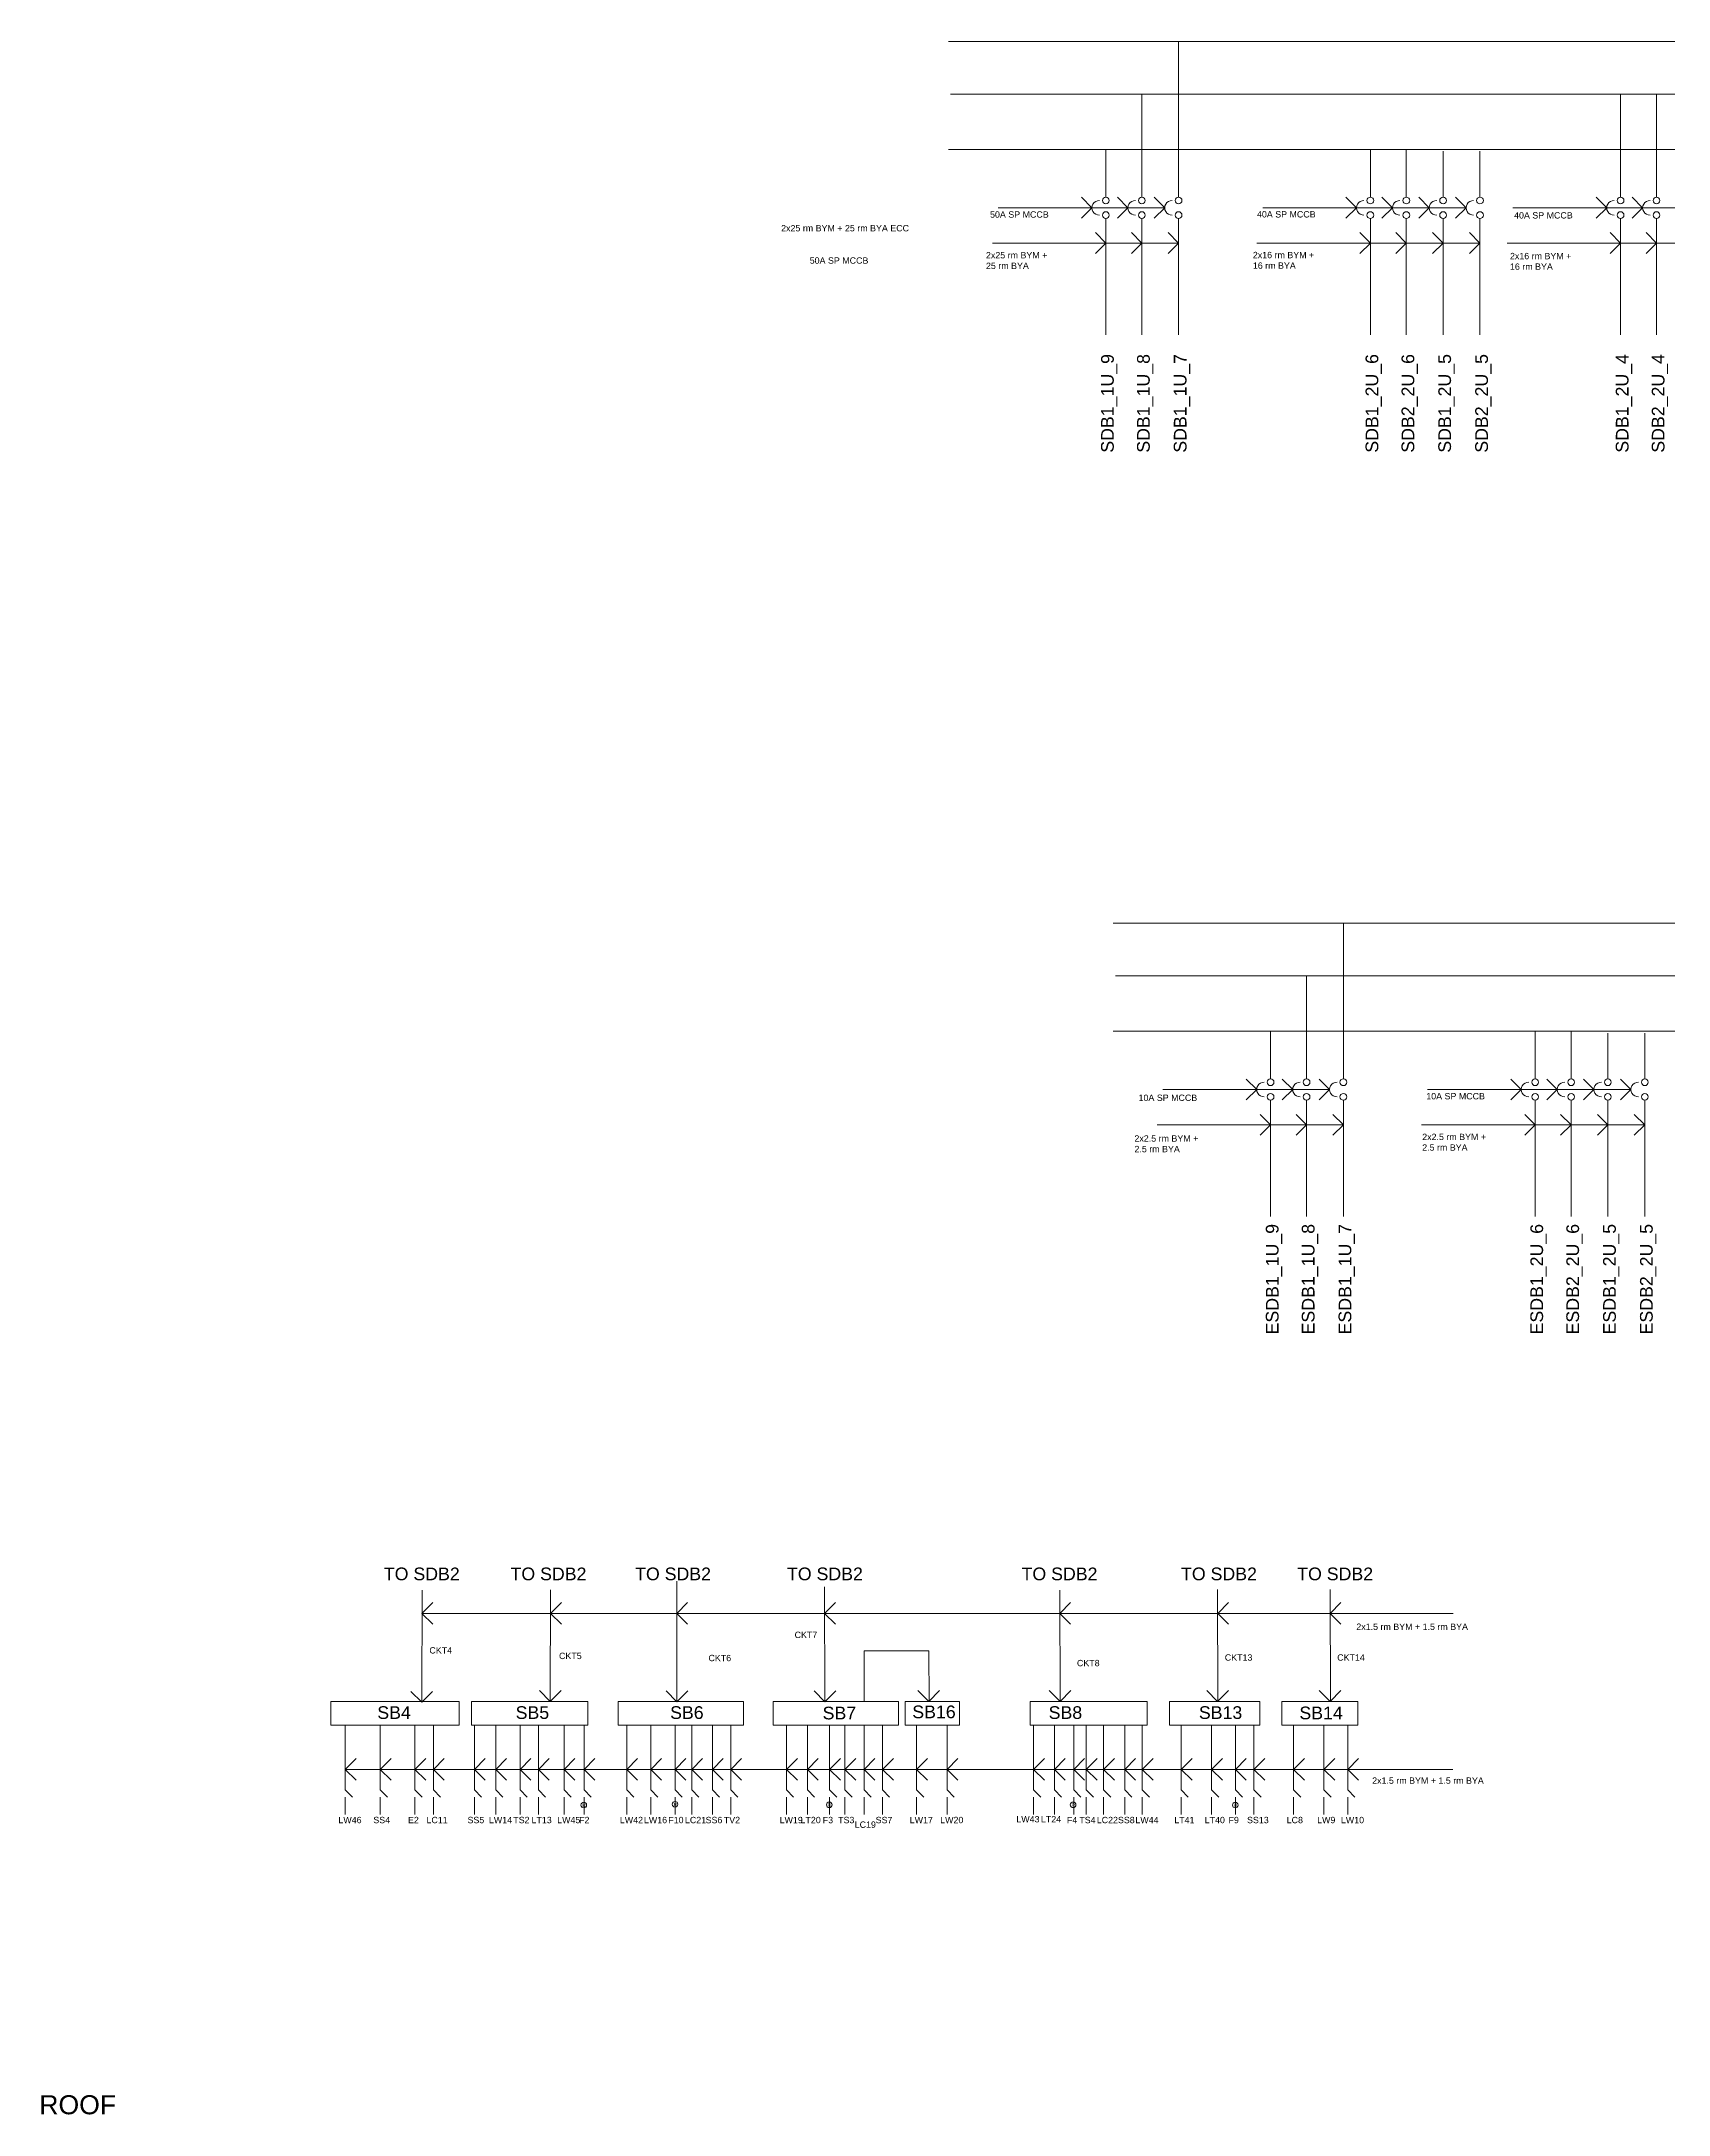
# Model space of a CAD drawing. Header units: inches. Extents: x 854 to 9021, y 140 to 10575.
# Drawn here: x 1347 to 4422, y 6123 to 10040 of the extents above; entities that cross this region are included whole.
import ezdxf

# ---------------------------------------------------------------- set-up
doc = ezdxf.new("R2010")
doc.units = ezdxf.units.IN
doc.header["$MEASUREMENT"] = 0
doc.layers.add('6.Circuits', color=250, linetype='Continuous', lineweight=15)
doc.layers.add('6.Text', color=255, linetype='Continuous', lineweight=15)
doc.styles.add('Text 1', font='arial.ttf', dxfattribs={"height": 6})

msp = doc.modelspace()

# ---------------------------------------------------------------- linework, layer by layer
at = {"layer": '6.Circuits', "color": 242, "linetype": 'ByBlock', "true_color": 0xcd2027}
for p, q in [((5069.59223, 10039.98835), (3061.09223, 10039.98835)), ((5381.09223, 8373.98835), (3372.59223, 8373.98835))]:
    msp.add_line(p, q, dxfattribs=at)
at = {"layer": '6.Circuits', "linetype": 'ByBlock'}
for p, q in [((3496.09223, 9832.42033), (3496.09223, 10039.98835)), ((3426.59223, 9835.98835), (3426.59223, 9940.48835)), ((4331.59223, 9835.98835), (4331.59223, 9940.48835)), ((4399.59223, 9835.98835), (4399.59223, 9940.48835)), ((3358.59223, 9658.98835), (3144.09223, 9658.98835)), ((3358.59223, 9658.98835), (3496.09223, 9658.98835)), ((3858.59223, 9658.98835), (3644.09223, 9658.98835)), ((3858.59223, 9658.98835), (4065.85175, 9658.98835)), ((4331.59223, 9658.98835), (4117.09223, 9658.98835)), ((4331.59223, 9658.98835), (4538.85175, 9658.98835)), ((3807.59223, 8166.42033), (3807.59223, 8373.98835)), ((3738.09223, 8169.98835), (3738.09223, 8274.48835)), ((3670.09223, 7992.98835), (3455.59223, 7992.98835)), ((3670.09223, 7992.98835), (3807.59223, 7992.98835)), ((4170.09223, 7992.98835), (3955.59223, 7992.98835)), ((4170.09223, 7992.98835), (4377.35175, 7992.98835))]:
    msp.add_line(p, q, dxfattribs=at)
at = {"layer": '6.Circuits', "color": 40, "linetype": 'ByBlock', "true_color": 0xf8d731}
for p, q in [((5069.59223, 9940.48835), (3065.09223, 9940.48835)), ((5381.09223, 8274.48835), (3376.59223, 8274.48835))]:
    msp.add_line(p, q, dxfattribs=at)
at = {"layer": '6.Circuits', "color": 5, "linetype": 'ByBlock'}
for p, q in [((5069.59223, 9835.98835), (3061.09223, 9835.98835)), ((5381.09223, 8169.98835), (3372.59223, 8169.98835))]:
    msp.add_line(p, q, dxfattribs=at)
at = {"layer": '6.Circuits'}
for p, q in [((3358.59223, 9752.98835), (3358.59223, 9835.98835)), ((3426.59223, 9752.98835), (3426.59223, 9835.98835)), ((3496.09223, 9749.42033), (3496.09223, 9832.42033)), ((3858.59223, 9752.98835), (3858.59223, 9835.98835)), ((3926.59223, 9752.98835), (3926.59223, 9835.98835)), ((3996.09223, 9749.42033), (3996.09223, 9832.42033)), ((4065.85175, 9749.42033), (4065.85175, 9832.42033)), ((4331.59223, 9752.98835), (4331.59223, 9835.98835)), ((4399.59223, 9752.98835), (4399.59223, 9835.98835)), ((3332.3327, 9725.73835), (3155.09223, 9725.73835)), ((3332.3327, 9725.73835), (3312.58746, 9745.48359)), ((3332.3327, 9725.73835), (3312.58746, 9705.99312)), ((3469.8327, 9725.73835), (3332.3327, 9725.73835)), ((3358.59223, 9745.85231), (3358.59223, 9752.98835)), ((3400.3327, 9725.73835), (3380.58746, 9745.48359)), ((3400.3327, 9725.73835), (3380.58746, 9705.99312)), ((3426.59223, 9745.85231), (3426.59223, 9752.98835)), ((3469.8327, 9725.73835), (3450.08746, 9745.48359)), ((3469.8327, 9725.73835), (3450.08746, 9705.99312)), ((3496.09223, 9745.85231), (3496.09223, 9752.98835)), ((3832.3327, 9725.73835), (3655.09223, 9725.73835)), ((3832.3327, 9725.73835), (3812.58746, 9745.48359)), ((3832.3327, 9725.73835), (3812.58746, 9705.99312)), ((4039.59223, 9725.73835), (3832.3327, 9725.73835)), ((3858.59223, 9745.85231), (3858.59223, 9752.98835)), ((3900.3327, 9725.73835), (3880.58746, 9745.48359)), ((3900.3327, 9725.73835), (3880.58746, 9705.99312)), ((3926.59223, 9745.85231), (3926.59223, 9752.98835)), ((3969.8327, 9725.73835), (3950.08746, 9745.48359)), ((3969.8327, 9725.73835), (3950.08746, 9705.99312)), ((3996.09223, 9745.85231), (3996.09223, 9752.98835)), ((4039.59223, 9725.73835), (4019.84699, 9745.48359)), ((4039.59223, 9725.73835), (4019.84699, 9705.99312)), ((4065.85175, 9745.85231), (4065.85175, 9752.98835)), ((4305.3327, 9725.73835), (4128.09223, 9725.73835)), ((4305.3327, 9725.73835), (4285.58746, 9745.48359)), ((4305.3327, 9725.73835), (4285.58746, 9705.99312)), ((4512.59223, 9725.73835), (4305.3327, 9725.73835)), ((4331.59223, 9745.85231), (4331.59223, 9752.98835)), ((4373.3327, 9725.73835), (4353.58746, 9745.48359)), ((4373.3327, 9725.73835), (4353.58746, 9705.99312)), ((4399.59223, 9745.85231), (4399.59223, 9752.98835)), ((3358.59223, 9658.98835), (3338.84699, 9678.73359)), ((3358.59223, 9705.62439), (3358.59223, 9700.48835)), ((3358.59223, 9485.48835), (3358.59223, 9700.48835)), ((3426.59223, 9658.98835), (3406.84699, 9678.73359)), ((3426.59223, 9705.62439), (3426.59223, 9700.48835)), ((3426.59223, 9485.48835), (3426.59223, 9700.48835)), ((3496.09223, 9658.98835), (3476.34699, 9678.73359)), ((3496.09223, 9705.62439), (3496.09223, 9700.48835)), ((3496.09223, 9485.48835), (3496.09223, 9700.48835)), ((3858.59223, 9658.98835), (3838.84699, 9678.73359)), ((3858.59223, 9705.62439), (3858.59223, 9700.48835)), ((3858.59223, 9485.48835), (3858.59223, 9700.48835)), ((3926.59223, 9658.98835), (3906.84699, 9678.73359)), ((3926.59223, 9705.62439), (3926.59223, 9700.48835)), ((3926.59223, 9485.48835), (3926.59223, 9700.48835)), ((3996.09223, 9658.98835), (3976.34699, 9678.73359)), ((3996.09223, 9705.62439), (3996.09223, 9700.48835)), ((3996.09223, 9485.48835), (3996.09223, 9700.48835)), ((4065.85175, 9658.98835), (4046.10651, 9678.73359)), ((4065.85175, 9705.62439), (4065.85175, 9700.48835)), ((4065.85175, 9485.48835), (4065.85175, 9700.48835)), ((4331.59223, 9658.98835), (4311.84699, 9678.73359)), ((4331.59223, 9705.62439), (4331.59223, 9700.48835)), ((4331.59223, 9485.48835), (4331.59223, 9700.48835)), ((4399.59223, 9658.98835), (4379.84699, 9678.73359)), ((4399.59223, 9705.62439), (4399.59223, 9700.48835)), ((4399.59223, 9485.48835), (4399.59223, 9700.48835)), ((3358.59223, 9658.98835), (3338.84699, 9639.24312)), ((3426.59223, 9658.98835), (3406.84699, 9639.24312)), ((3496.09223, 9658.98835), (3476.34699, 9639.24312)), ((3858.59223, 9658.98835), (3838.84699, 9639.24312)), ((3926.59223, 9658.98835), (3906.84699, 9639.24312)), ((3996.09223, 9658.98835), (3976.34699, 9639.24312)), ((4065.85175, 9658.98835), (4046.10651, 9639.24312)), ((4331.59223, 9658.98835), (4311.84699, 9639.24312)), ((4399.59223, 9658.98835), (4379.84699, 9639.24312)), ((3670.09223, 8086.98835), (3670.09223, 8169.98835)), ((3738.09223, 8086.98835), (3738.09223, 8169.98835)), ((3807.59223, 8083.42033), (3807.59223, 8166.42033)), ((4170.09223, 8086.98835), (4170.09223, 8169.98835)), ((4238.09223, 8086.98835), (4238.09223, 8169.98835)), ((4307.59223, 8083.42033), (4307.59223, 8166.42033)), ((4377.35175, 8083.42033), (4377.35175, 8166.42033)), ((3643.8327, 8059.73835), (3624.08746, 8079.48359)), ((3670.09223, 8079.85231), (3670.09223, 8086.98835)), ((3711.8327, 8059.73835), (3692.08746, 8079.48359)), ((3738.09223, 8079.85231), (3738.09223, 8086.98835)), ((3781.3327, 8059.73835), (3761.58746, 8079.48359)), ((3807.59223, 8079.85231), (3807.59223, 8086.98835)), ((4143.8327, 8059.73835), (4124.08746, 8079.48359)), ((4170.09223, 8079.85231), (4170.09223, 8086.98835)), ((4211.8327, 8059.73835), (4192.08746, 8079.48359)), ((4238.09223, 8079.85231), (4238.09223, 8086.98835)), ((4281.3327, 8059.73835), (4261.58746, 8079.48359)), ((4307.59223, 8079.85231), (4307.59223, 8086.98835)), ((4351.09223, 8059.73835), (4331.34699, 8079.48359)), ((4377.35175, 8079.85231), (4377.35175, 8086.98835)), ((3643.8327, 8059.73835), (3466.59223, 8059.73835)), ((3643.8327, 8059.73835), (3624.08746, 8039.99312)), ((3781.3327, 8059.73835), (3643.8327, 8059.73835)), ((3670.09223, 8039.62439), (3670.09223, 8034.48835)), ((3670.09223, 7819.48835), (3670.09223, 8034.48835)), ((3711.8327, 8059.73835), (3692.08746, 8039.99312)), ((3738.09223, 8039.62439), (3738.09223, 8034.48835)), ((3738.09223, 7819.48835), (3738.09223, 8034.48835)), ((3781.3327, 8059.73835), (3761.58746, 8039.99312)), ((3807.59223, 8039.62439), (3807.59223, 8034.48835)), ((3807.59223, 7819.48835), (3807.59223, 8034.48835)), ((4143.8327, 8059.73835), (3966.59223, 8059.73835)), ((4143.8327, 8059.73835), (4124.08746, 8039.99312)), ((4351.09223, 8059.73835), (4143.8327, 8059.73835)), ((4170.09223, 8039.62439), (4170.09223, 8034.48835)), ((4170.09223, 7819.48835), (4170.09223, 8034.48835)), ((4211.8327, 8059.73835), (4192.08746, 8039.99312)), ((4238.09223, 8039.62439), (4238.09223, 8034.48835)), ((4238.09223, 7819.48835), (4238.09223, 8034.48835)), ((4281.3327, 8059.73835), (4261.58746, 8039.99312)), ((4307.59223, 8039.62439), (4307.59223, 8034.48835)), ((4307.59223, 7819.48835), (4307.59223, 8034.48835)), ((4351.09223, 8059.73835), (4331.34699, 8039.99312)), ((4377.35175, 8039.62439), (4377.35175, 8034.48835)), ((4377.35175, 7819.48835), (4377.35175, 8034.48835)), ((3670.09223, 7992.98835), (3650.34699, 8012.73359)), ((3670.09223, 7992.98835), (3650.34699, 7973.24312)), ((3738.09223, 7992.98835), (3718.34699, 8012.73359)), ((3738.09223, 7992.98835), (3718.34699, 7973.24312)), ((3807.59223, 7992.98835), (3787.84699, 8012.73359)), ((3807.59223, 7992.98835), (3787.84699, 7973.24312)), ((4170.09223, 7992.98835), (4150.34699, 8012.73359)), ((4170.09223, 7992.98835), (4150.34699, 7973.24312)), ((4238.09223, 7992.98835), (4218.34699, 8012.73359)), ((4238.09223, 7992.98835), (4218.34699, 7973.24312)), ((4307.59223, 7992.98835), (4287.84699, 8012.73359)), ((4307.59223, 7992.98835), (4287.84699, 7973.24312)), ((4377.35175, 7992.98835), (4357.60651, 8012.73359)), ((4377.35175, 7992.98835), (4357.60651, 7973.24312)), ((2547.9943, 6903.45771), (2547.4943, 7131.03979)), ((2065.49322, 6903.45726), (2065.9943, 7113.54844)), ((2065.89013, 7069.87408), (2086.39013, 7090.37408)), ((2308.49523, 6903.45745), (2308.9943, 7114.54844)), ((2308.88868, 7069.87408), (2329.38868, 7090.37408)), ((2547.62868, 7069.87408), (2568.12868, 7090.37408)), ((2827.4943, 6903.45771), (2826.9943, 7119.87408)), ((2827.10982, 7069.87408), (2847.60982, 7090.37408)), ((3271.9943, 6903.4659), (3271.4943, 7113.54844)), ((3271.59825, 7069.87408), (3292.09825, 7090.37408)), ((3570.4943, 6905.0571), (3569.9943, 7115.13963)), ((3570.10203, 7069.87408), (3590.60203, 7090.37408)), ((3782.9943, 6905.0571), (3782.4943, 7115.13963)), ((3782.60203, 7069.87408), (3803.10203, 7090.37408)), ((2065.89013, 7069.87408), (4014.9943, 7069.87408)), ((2065.89013, 7069.87408), (2086.39013, 7049.37408)), ((2308.88868, 7069.87408), (2329.38868, 7049.37408)), ((2547.62868, 7069.87408), (2568.12868, 7049.37408)), ((2827.10982, 7069.87408), (2847.60982, 7049.37408)), ((3271.59825, 7069.87408), (3292.09825, 7049.37408)), ((3570.10203, 7069.87408), (3590.60203, 7049.37408)), ((3782.60203, 7069.87408), (3803.10203, 7049.37408)), ((2901.89077, 6998.87408), (3024.27082, 6998.87408)), ((2901.89077, 6998.87408), (2901.89077, 6903.4659)), ((3024.4943, 6904.97456), (3024.27082, 6998.87408)), ((2065.49514, 6901.95724), (2044.99514, 6922.45724)), ((2065.49514, 6901.95724), (2085.99514, 6922.45724)), ((2308.49514, 6903.45724), (2287.99514, 6923.95724)), ((2308.49514, 6903.45724), (2328.99514, 6923.95724)), ((2547.99515, 6902.95724), (2527.49515, 6923.45724)), ((2547.99515, 6902.95724), (2568.49515, 6923.45724)), ((2827.49515, 6902.95724), (2806.99515, 6923.45724)), ((2827.49515, 6902.95724), (2847.99515, 6923.45724)), ((3023.99515, 6903.4659), (3003.49515, 6923.9659)), ((3023.99515, 6903.4659), (3044.49515, 6923.9659)), ((3271.99515, 6903.45724), (3251.49515, 6923.95724)), ((3271.99515, 6903.45724), (3292.49515, 6923.95724)), ((3569.99515, 6903.54844), (3549.49515, 6924.04844)), ((3569.99515, 6903.54844), (3590.49515, 6924.04844)), ((3782.49515, 6903.54844), (3761.99515, 6924.04844)), ((3782.49515, 6903.54844), (3802.99515, 6924.04844)), ((1920.9943, 6774.95726), (1920.9943, 6858.95726)), ((1986.9943, 6774.95726), (1986.9943, 6858.95726)), ((2052.49322, 6774.95726), (2052.49322, 6858.95726)), ((2087.4943, 6774.95726), (2087.4943, 6858.95726)), ((2164.99322, 6774.95726), (2164.99322, 6858.95726)), ((2205.4943, 6774.95726), (2205.4943, 6858.95726)), ((2251.49322, 6774.95726), (2251.49322, 6858.95726)), ((2285.9943, 6774.95726), (2285.9943, 6858.95726)), ((2334.4943, 6774.95726), (2334.4943, 6858.95726)), ((2372.49322, 6774.95726), (2372.49322, 6858.95726)), ((2452.9943, 6774.95726), (2452.9943, 6858.95726)), ((2498.4943, 6774.95726), (2498.4943, 6858.95726)), ((2544.49323, 6774.95726), (2544.49323, 6858.95726)), ((2575.9943, 6774.95726), (2575.9943, 6858.95726)), ((2614.9943, 6774.95726), (2614.9943, 6858.95726)), ((2649.4943, 6774.95726), (2649.4943, 6858.95726)), ((2754.9943, 6774.95726), (2754.9943, 6858.95726)), ((2794.4943, 6774.95726), (2794.4943, 6858.95726)), ((2836.49323, 6774.95726), (2836.49323, 6858.95726)), ((2865.49323, 6774.95726), (2865.49323, 6858.95726)), ((2901.4943, 6774.95726), (2901.4943, 6858.95726)), ((2936.4943, 6774.95726), (2936.4943, 6858.95726)), ((3000.9943, 6774.95726), (3000.9943, 6858.95726)), ((3058.4943, 6774.95726), (3058.4943, 6858.95726)), ((3221.9943, 6774.95726), (3221.9943, 6858.95726)), ((3261.4943, 6774.95726), (3261.4943, 6858.95726)), ((3297.99323, 6774.95726), (3297.99323, 6858.95726)), ((3321.49323, 6774.95726), (3321.49323, 6858.95726)), ((3354.4943, 6774.95726), (3354.4943, 6858.95726)), ((3394.4943, 6774.95726), (3394.4943, 6858.95726)), ((3427.4943, 6774.95726), (3427.4943, 6858.95726)), ((3500.9943, 6774.95726), (3500.9943, 6858.95726)), ((3558.4943, 6774.95726), (3558.4943, 6858.95726)), ((3603.49323, 6774.95726), (3603.49323, 6858.95726)), ((3638.4943, 6774.95726), (3638.4943, 6858.95726)), ((3713.4943, 6774.95726), (3713.4943, 6858.95726)), ((3770.9943, 6774.95726), (3770.9943, 6858.95726)), ((3815.99323, 6774.95726), (3815.99323, 6858.95726)), ((1920.9943, 6774.95726), (1941.4943, 6795.45726)), ((1986.9943, 6774.95726), (2007.4943, 6795.45726)), ((2052.49322, 6774.95726), (2072.99322, 6795.45726)), ((2087.4943, 6774.95726), (2107.9943, 6795.45726)), ((2164.99322, 6774.95726), (2185.49322, 6795.45726)), ((2205.4943, 6774.95726), (2225.9943, 6795.45726)), ((2251.49322, 6774.95726), (2271.99322, 6795.45726)), ((2285.9943, 6774.95726), (2306.4943, 6795.45726)), ((2334.4943, 6774.95726), (2354.9943, 6795.45726)), ((2372.49322, 6774.95726), (2392.99322, 6795.45726)), ((2452.9943, 6774.95726), (2473.4943, 6795.45726)), ((2498.4943, 6774.95726), (2518.9943, 6795.45726)), ((2544.49323, 6774.95726), (2564.99323, 6795.45726)), ((2575.9943, 6774.95726), (2596.4943, 6795.45726)), ((2614.9943, 6774.95726), (2635.4943, 6795.45726)), ((2649.4943, 6774.95726), (2669.9943, 6795.45726)), ((2754.9943, 6774.95726), (2775.4943, 6795.45726)), ((2794.4943, 6774.95726), (2814.9943, 6795.45726)), ((2836.49323, 6774.95726), (2856.99323, 6795.45726)), ((2865.49323, 6774.95726), (2885.99323, 6795.45726)), ((2901.4943, 6774.95726), (2921.9943, 6795.45726)), ((2936.4943, 6774.95726), (2956.9943, 6795.45726)), ((3000.9943, 6774.95726), (3021.4943, 6795.45726)), ((3058.4943, 6774.95726), (3078.9943, 6795.45726)), ((3221.9943, 6774.95726), (3242.4943, 6795.45726)), ((3261.4943, 6774.95726), (3281.9943, 6795.45726)), ((3297.99323, 6774.95726), (3318.49323, 6795.45726)), ((3321.49323, 6774.95726), (3341.99323, 6795.45726)), ((3354.4943, 6774.95726), (3374.9943, 6795.45726)), ((3394.4943, 6774.95726), (3414.9943, 6795.45726)), ((3427.4943, 6774.95726), (3447.9943, 6795.45726)), ((3500.9943, 6774.95726), (3521.4943, 6795.45726)), ((3558.4943, 6774.95726), (3578.9943, 6795.45726)), ((3603.49323, 6774.95726), (3623.99323, 6795.45726)), ((3638.4943, 6774.95726), (3658.9943, 6795.45726)), ((3713.4943, 6774.95726), (3733.9943, 6795.45726)), ((3770.9943, 6774.95726), (3791.4943, 6795.45726)), ((3815.99323, 6774.95726), (3836.49323, 6795.45726)), ((1920.9943, 6774.95726), (1920.9943, 6736.45726)), ((1920.9943, 6774.95726), (1941.4943, 6754.45726)), ((1920.9943, 6774.95726), (4014.4943, 6774.95726)), ((1986.9943, 6774.95726), (1986.9943, 6736.45726)), ((1986.9943, 6774.95726), (2007.4943, 6754.45726)), ((2052.49322, 6774.95726), (2052.49322, 6736.45726)), ((2052.49322, 6774.95726), (2072.99322, 6754.45726)), ((2087.4943, 6774.95726), (2087.4943, 6736.45726)), ((2087.4943, 6774.95726), (2107.9943, 6754.45726)), ((2164.99322, 6774.95726), (2164.99322, 6736.45726)), ((2164.99322, 6774.95726), (2185.49322, 6754.45726)), ((2205.4943, 6774.95726), (2205.4943, 6736.45726)), ((2205.4943, 6774.95726), (2225.9943, 6754.45726)), ((2251.49322, 6774.95726), (2251.49322, 6736.45726)), ((2251.49322, 6774.95726), (2271.99322, 6754.45726)), ((2285.9943, 6774.95726), (2285.9943, 6736.45726)), ((2285.9943, 6774.95726), (2306.4943, 6754.45726)), ((2334.4943, 6774.95726), (2334.4943, 6736.45726)), ((2334.4943, 6774.95726), (2354.9943, 6754.45726)), ((2372.49322, 6774.95726), (2372.49322, 6736.45726)), ((2372.49322, 6774.95726), (2392.99322, 6754.45726)), ((2452.9943, 6774.95726), (2452.9943, 6736.45726)), ((2452.9943, 6774.95726), (2473.4943, 6754.45726)), ((2498.4943, 6774.95726), (2498.4943, 6736.45726)), ((2498.4943, 6774.95726), (2518.9943, 6754.45726)), ((2544.49323, 6774.95726), (2544.49323, 6736.45726)), ((2544.49323, 6774.95726), (2564.99323, 6754.45726)), ((2575.9943, 6774.95726), (2575.9943, 6736.45726)), ((2575.9943, 6774.95726), (2596.4943, 6754.45726)), ((2614.9943, 6774.95726), (2614.9943, 6736.45726)), ((2614.9943, 6774.95726), (2635.4943, 6754.45726)), ((2649.4943, 6774.95726), (2649.4943, 6736.45726)), ((2649.4943, 6774.95726), (2669.9943, 6754.45726)), ((2754.9943, 6774.95726), (2754.9943, 6736.45726)), ((2754.9943, 6774.95726), (2775.4943, 6754.45726)), ((2794.4943, 6774.95726), (2794.4943, 6736.45726)), ((2794.4943, 6774.95726), (2814.9943, 6754.45726)), ((2836.49323, 6774.95726), (2836.49323, 6736.45726)), ((2836.49323, 6774.95726), (2856.99323, 6754.45726)), ((2865.49323, 6774.95726), (2865.49323, 6736.45726)), ((2865.49323, 6774.95726), (2885.99323, 6754.45726)), ((2901.4943, 6774.95726), (2901.4943, 6736.45726)), ((2901.4943, 6774.95726), (2921.9943, 6754.45726)), ((2936.4943, 6774.95726), (2936.4943, 6736.45726)), ((2936.4943, 6774.95726), (2956.9943, 6754.45726)), ((3000.9943, 6774.95726), (3000.9943, 6736.45726)), ((3000.9943, 6774.95726), (3021.4943, 6754.45726)), ((3058.4943, 6774.95726), (3058.4943, 6736.45726)), ((3058.4943, 6774.95726), (3078.9943, 6754.45726)), ((3221.9943, 6774.95726), (3221.9943, 6736.45726)), ((3221.9943, 6774.95726), (3242.4943, 6754.45726)), ((3261.4943, 6774.95726), (3261.4943, 6736.45726)), ((3261.4943, 6774.95726), (3281.9943, 6754.45726)), ((3297.99323, 6774.95726), (3297.99323, 6736.45726)), ((3297.99323, 6774.95726), (3318.49323, 6754.45726)), ((3321.49323, 6774.95726), (3321.49323, 6736.45726)), ((3321.49323, 6774.95726), (3341.99323, 6754.45726)), ((3354.4943, 6774.95726), (3354.4943, 6736.45726)), ((3354.4943, 6774.95726), (3374.9943, 6754.45726)), ((3394.4943, 6774.95726), (3394.4943, 6736.45726)), ((3394.4943, 6774.95726), (3414.9943, 6754.45726)), ((3427.4943, 6774.95726), (3427.4943, 6736.45726)), ((3427.4943, 6774.95726), (3447.9943, 6754.45726)), ((3500.9943, 6774.95726), (3500.9943, 6736.45726)), ((3500.9943, 6774.95726), (3521.4943, 6754.45726)), ((3558.4943, 6774.95726), (3558.4943, 6736.45726)), ((3558.4943, 6774.95726), (3578.9943, 6754.45726)), ((3603.49323, 6774.95726), (3603.49323, 6736.45726)), ((3603.49323, 6774.95726), (3623.99323, 6754.45726)), ((3638.4943, 6774.95726), (3638.4943, 6736.45726)), ((3638.4943, 6774.95726), (3658.9943, 6754.45726)), ((3713.4943, 6774.95726), (3713.4943, 6736.45726)), ((3713.4943, 6774.95726), (3733.9943, 6754.45726)), ((3770.9943, 6774.95726), (3770.9943, 6736.45726)), ((3770.9943, 6774.95726), (3791.4943, 6754.45726)), ((3815.99323, 6774.95726), (3815.99323, 6736.45726)), ((3815.99323, 6774.95726), (3836.49323, 6754.45726)), ((1920.9943, 6736.45726), (1934.4943, 6722.95726)), ((1920.9943, 6722.95726), (1920.9943, 6689.95726)), ((1986.9943, 6736.45726), (2000.4943, 6722.95726)), ((1986.9943, 6722.95726), (1986.9943, 6689.95726)), ((2052.49322, 6736.45726), (2065.99322, 6722.95726)), ((2052.49322, 6722.95726), (2052.49322, 6689.95726)), ((2087.4943, 6736.45726), (2100.9943, 6722.95726)), ((2087.4943, 6722.95726), (2087.4943, 6689.95726)), ((2164.99322, 6736.45726), (2178.49322, 6722.95726)), ((2164.99322, 6722.95726), (2164.99322, 6689.95726)), ((2205.4943, 6736.45726), (2218.9943, 6722.95726)), ((2205.4943, 6722.95726), (2205.4943, 6689.95726)), ((2251.49322, 6736.45726), (2264.99322, 6722.95726)), ((2251.49322, 6722.95726), (2251.49322, 6689.95726)), ((2285.9943, 6736.45726), (2299.4943, 6722.95726)), ((2285.9943, 6722.95726), (2285.9943, 6689.95726)), ((2334.4943, 6736.45726), (2347.9943, 6722.95726)), ((2334.4943, 6722.95726), (2334.4943, 6689.95726)), ((2372.49322, 6736.45726), (2385.99322, 6722.95726)), ((2372.49322, 6722.95726), (2372.49322, 6689.95726)), ((2452.9943, 6736.45726), (2466.4943, 6722.95726)), ((2452.9943, 6722.95726), (2452.9943, 6689.95726)), ((2498.4943, 6736.45726), (2511.9943, 6722.95726)), ((2498.4943, 6722.95726), (2498.4943, 6689.95726)), ((2544.49323, 6736.45726), (2557.99323, 6722.95726)), ((2544.49323, 6722.95726), (2544.49323, 6689.95726)), ((2575.9943, 6736.45726), (2589.4943, 6722.95726)), ((2575.9943, 6722.95726), (2575.9943, 6689.95726)), ((2614.9943, 6736.45726), (2628.4943, 6722.95726)), ((2614.9943, 6722.95726), (2614.9943, 6689.95726)), ((2649.4943, 6736.45726), (2662.9943, 6722.95726)), ((2649.4943, 6722.95726), (2649.4943, 6689.95726)), ((2754.9943, 6736.45726), (2768.4943, 6722.95726)), ((2754.9943, 6722.95726), (2754.9943, 6689.95726)), ((2794.4943, 6736.45726), (2807.9943, 6722.95726)), ((2794.4943, 6722.95726), (2794.4943, 6689.95726)), ((2836.49323, 6736.45726), (2849.99323, 6722.95726)), ((2836.49323, 6722.95726), (2836.49323, 6689.95726)), ((2865.49323, 6736.45726), (2878.99323, 6722.95726)), ((2865.49323, 6722.95726), (2865.49323, 6689.95726)), ((2901.4943, 6736.45726), (2914.9943, 6722.95726)), ((2901.4943, 6722.95726), (2901.4943, 6689.95726)), ((2936.4943, 6736.45726), (2949.9943, 6722.95726)), ((2936.4943, 6722.95726), (2936.4943, 6689.95726)), ((3000.9943, 6736.45726), (3014.4943, 6722.95726)), ((3000.9943, 6722.95726), (3000.9943, 6689.95726)), ((3058.4943, 6736.45726), (3071.9943, 6722.95726)), ((3058.4943, 6722.95726), (3058.4943, 6689.95726)), ((3221.9943, 6736.45726), (3235.4943, 6722.95726)), ((3221.9943, 6722.95726), (3221.9943, 6689.95726)), ((3261.4943, 6736.45726), (3274.9943, 6722.95726)), ((3261.4943, 6722.95726), (3261.4943, 6689.95726)), ((3297.99323, 6736.45726), (3311.49323, 6722.95726)), ((3297.99323, 6722.95726), (3297.99323, 6689.95726)), ((3321.49323, 6736.45726), (3334.99323, 6722.95726)), ((3321.49323, 6722.95726), (3321.49323, 6689.95726)), ((3354.4943, 6736.45726), (3367.9943, 6722.95726)), ((3354.4943, 6722.95726), (3354.4943, 6689.95726)), ((3394.4943, 6736.45726), (3407.9943, 6722.95726)), ((3394.4943, 6722.95726), (3394.4943, 6689.95726)), ((3427.4943, 6736.45726), (3440.9943, 6722.95726)), ((3427.4943, 6722.95726), (3427.4943, 6689.95726)), ((3500.9943, 6736.45726), (3514.4943, 6722.95726)), ((3500.9943, 6722.95726), (3500.9943, 6689.95726)), ((3558.4943, 6736.45726), (3571.9943, 6722.95726)), ((3558.4943, 6722.95726), (3558.4943, 6689.95726)), ((3603.49323, 6736.45726), (3616.99323, 6722.95726)), ((3603.49323, 6722.95726), (3603.49323, 6689.95726)), ((3638.4943, 6736.45726), (3651.9943, 6722.95726)), ((3638.4943, 6722.95726), (3638.4943, 6689.95726)), ((3713.4943, 6736.45726), (3726.9943, 6722.95726)), ((3713.4943, 6722.95726), (3713.4943, 6689.95726)), ((3770.9943, 6736.45726), (3784.4943, 6722.95726)), ((3770.9943, 6722.95726), (3770.9943, 6689.95726)), ((3815.99323, 6736.45726), (3829.49323, 6722.95726)), ((3815.99323, 6722.95726), (3815.99323, 6689.95726))]:
    msp.add_line(p, q, dxfattribs=at)
for points in [[(1893.4943, 6903.45726), (2136.49322, 6903.45726), (2136.49322, 6858.95726), (1893.4943, 6858.95726)], [(2159.4943, 6903.45745), (2379.49523, 6903.45745), (2379.49523, 6858.95745), (2159.4943, 6858.95745)], [(2436.4943, 6903.45771), (2673.4943, 6903.45771), (2673.4943, 6858.95771), (2436.4943, 6858.95771)], [(2729.9943, 6903.4659), (2966.9943, 6903.4659), (2966.9943, 6858.9659), (2729.9943, 6858.9659)], [(2978.9943, 6903.4659), (3081.9943, 6903.4659), (3081.9943, 6858.9659), (2978.9943, 6858.9659)], [(3215.4943, 6903.4659), (3436.4943, 6903.4659), (3436.4943, 6858.9659), (3215.4943, 6858.9659)], [(3478.9943, 6903.4659), (3649.9943, 6903.4659), (3649.9943, 6858.9659), (3478.9943, 6858.9659)], [(3691.4943, 6903.4659), (3834.9943, 6903.4659), (3834.9943, 6858.9659), (3691.4943, 6858.9659)]]:
    msp.add_lwpolyline(points, close=True, dxfattribs=at)
for centre, radius in [((3358.59223, 9739.48835), 6.36396), ((3358.59223, 9711.98835), 6.36396), ((3426.59223, 9739.48835), 6.36396), ((3426.59223, 9711.98835), 6.36396), ((3496.09223, 9739.48835), 6.36396), ((3496.09223, 9711.98835), 6.36396), ((3858.59223, 9739.48835), 6.36396), ((3858.59223, 9711.98835), 6.36396), ((3926.59223, 9739.48835), 6.36396), ((3926.59223, 9711.98835), 6.36396), ((3996.09223, 9739.48835), 6.36396), ((3996.09223, 9711.98835), 6.36396), ((4065.85175, 9739.48835), 6.36396), ((4065.85175, 9711.98835), 6.36396), ((4331.59223, 9739.48835), 6.36396), ((4331.59223, 9711.98835), 6.36396), ((4399.59223, 9739.48835), 6.36396), ((4399.59223, 9711.98835), 6.36396), ((3670.09223, 8073.48835), 6.36396), ((3738.09223, 8073.48835), 6.36396), ((3807.59223, 8073.48835), 6.36396), ((4170.09223, 8073.48835), 6.36396), ((4238.09223, 8073.48835), 6.36396), ((4307.59223, 8073.48835), 6.36396), ((4377.35175, 8073.48835), 6.36396), ((3670.09223, 8045.98835), 6.36396), ((3738.09223, 8045.98835), 6.36396), ((3807.59223, 8045.98835), 6.36396), ((4170.09223, 8045.98835), 6.36396), ((4238.09223, 8045.98835), 6.36396), ((4307.59223, 8045.98835), 6.36396), ((4377.35175, 8045.98835), 6.36396), ((2371.79761, 6707.69849), 5.3033), ((2544.29762, 6709.19849), 5.3033), ((2835.79762, 6708.19849), 5.3033), ((3296.79762, 6708.19849), 5.3033), ((3603.29762, 6707.69849), 5.3033)]:
    msp.add_circle(centre, radius, dxfattribs=at)
for centre in [(3346.09223, 9725.73835), (3414.09223, 9725.73835), (3483.59223, 9725.73835), (3846.09223, 9725.73835), (3914.09223, 9725.73835), (3983.59223, 9725.73835), (4053.35175, 9725.73835), (4319.09223, 9725.73835), (4387.09223, 9725.73835), (3657.59223, 8059.73835), (3725.59223, 8059.73835), (3795.09223, 8059.73835), (4157.59223, 8059.73835), (4225.59223, 8059.73835), (4295.09223, 8059.73835), (4364.85175, 8059.73835)]:
    msp.add_arc(centre, 13.75953, 87.86789506, 272.13210494, dxfattribs=at)

# ---------------------------------------------------------------- texts
at = {"layer": '6.Circuits', "attachment_point": 1, "style": 'Text 1'}
for s, width, heights, insert, char_height in [('{\\fArial Baltic|b0|i0|c186|p34;5}0{\\fArial Baltic|b0|i0|c186|p34;A SP MCCB}', 234.9454297, [37.98024], (3139.77823, 9719.02877), 12), ('4{\\fArial Baltic|b0|i0|c186|p34;0A SP MCCB}', 234.9454297, [37.98024], (3644.29904, 9719.39516), 12), ('4{\\fArial Baltic|b0|i0|c186|p34;0A SP MCCB}', 234.9454297, [37.98024], (4130.30802, 9717.44658), 12), ('{\\fArial Baltic|b0|i0|c186|p34;2x}2{\\fArial Baltic|b0|i0|c186|p34;5 rm BYM + }2{\\fArial Baltic|b0|i0|c186|p34;5 rm BYA} ECC', 234.9454297, [37.98024], (2744.86289, 9693.17959), 12), ('{\\fArial Baltic|b0|i0|c186|p34;2x}2{\\fArial Baltic|b0|i0|c186|p34;5 rm BYM + }25{\\fArial Baltic|b0|i0|c186|p34; rm BYA}', 123.7362579, [33.83899], (3132.01612, 9642.09501), 12), ('{\\fArial Baltic|b0|i0|c186|p34;2x}16{\\fArial Baltic|b0|i0|c186|p34; rm BYM + }16{\\fArial Baltic|b0|i0|c186|p34; rm BYA}', 123.7362579, [33.83899], (3636.53693, 9642.4614), 12), ('{\\fArial Baltic|b0|i0|c186|p34;2x}16{\\fArial Baltic|b0|i0|c186|p34; rm BYM + }16{\\fArial Baltic|b0|i0|c186|p34; rm BYA}', 123.7362579, [33.83899], (4122.54591, 9640.51282), 12), ('5{\\fArial Baltic|b0|i0|c186|p34;0A SP MCCB}', 234.9454297, [37.98024], (2798.90538, 9632.08582), 12), ('1{\\fArial Baltic|b0|i0|c186|p34;0A SP MCCB}', 234.9454297, [37.98024], (3420.49368, 8050.18041), 12), ('1{\\fArial Baltic|b0|i0|c186|p34;0A SP MCCB}', 234.9454297, [37.98024], (3964.39921, 8053.09777), 12), ('{\\fArial Baltic|b0|i0|c186|p34;2x2}.{\\fArial Baltic|b0|i0|c186|p34;5 rm BYM + 2}.{\\fArial Baltic|b0|i0|c186|p34;5 rm BYA}', 123.7362579, [33.83899], (3412.73157, 7973.24665), 12), ('{\\fArial Baltic|b0|i0|c186|p34;2x2}.{\\fArial Baltic|b0|i0|c186|p34;5 rm BYM + 2}.{\\fArial Baltic|b0|i0|c186|p34;5 rm BYA}', 123.7362579, [33.83899], (3956.63709, 7976.16401), 12), ('{\\fArial Baltic|b0|i0|c186|p34;TO SDB}2', 195.1396249, [59.83775], (1993.87237, 7156.51228), 24), ('{\\fArial Baltic|b0|i0|c186|p34;TO SDB}2', 195.1396249, [59.83775], (2233.33424, 7156.51228), 24), ('{\\fArial Baltic|b0|i0|c186|p34;TO SDB}2', 195.1396249, [59.83775], (2468.82702, 7156.51228), 24), ('{\\fArial Baltic|b0|i0|c186|p34;TO SDB}2', 195.1396249, [59.83775], (2755.91651, 7156.51228), 24), ('{\\fArial Baltic|b0|i0|c186|p34;TO SDB}2', 195.1396249, [59.83775], (3199.34919, 7156.51228), 24), ('{\\fArial Baltic|b0|i0|c186|p34;TO SDB}2', 195.1396249, [59.83775], (3500.76164, 7156.51228), 24), ('{\\fArial Baltic|b0|i0|c186|p34;TO SDB}2', 195.1396249, [59.83775], (3720.37838, 7156.51228), 24), ('2x1.5 rm BYM + 1.5 rm BYA', 234.9454297, [37.98024], (3832.14065, 7050.70172), 12), ('{\\fArial Baltic|b0|i0|c186|p34;CKT}7', 30.6351565, [12.41746], (2770.30734, 7035.32098), 12), ('{\\fArial|b0|i0|c186|p34;CKT}4', 14.5, [0], (2079.9943, 7006.04844), 12), ('{\\fArial|b0|i0|c186|p34;CKT}5', 14.5, [0], (2324.9943, 6995.54844), 12), ('{\\fArial Baltic|b0|i0|c186|p34;CKT}6', 30.6351565, [12.41746], (2607.4943, 6991.54844), 12), ('{\\fArial Baltic|b0|i0|c186|p34;CKT}8', 14.5, [0], (3303.9943, 6982.04844), 12), ('{\\fArial|b0|i0|c186|p34;CKT\\fArial Baltic|b0|i0|c186|p34;1}3', 14.5, [0], (3583.4943, 6992.53979), 12), ('{\\fArial|b0|i0|c186|p34;CKT\\fArial Baltic|b0|i0|c186|p34;1}4', 14.5, [0], (3795.9943, 6992.53979), 12), ('{\\fArial|b0|i0|c186|p34;SB}4', 14.5, [0], (1981.4943, 6894.45726), 24), ('{\\fArial|b0|i0|c186|p34;SB}5', 14.5, [0], (2242.9943, 6894.45745), 24), ('{\\fArial|b0|i0|c186|p34;SB}6', 14.5, [0], (2534.9943, 6894.45771), 24), ('{\\fArial|b0|i0|c186|p34;SB}7', 14.5, [0], (2823.24214, 6893.61659), 24), ('{\\fArial|b0|i0|c186|p34;SB1}6', 14.5, [0], (2992.74545, 6895.8116), 24), ('{\\fArial|b0|i0|c186|p34;SB}8', 14.5, [0], (3250.4943, 6894.4659), 24), ('{\\fArial|b0|i0|c186|p34;SB\\fArial|b0|i0|c186|p34;1}3', 14.5, [0], (3534.4943, 6894.4659), 24), ('{\\fArial|b0|i0|c186|p34;SB1}4', 14.5, [0], (3724.49944, 6893.76352), 24), ('2x1.5 rm BYM + 1.5 rm BYA', 234.9454297, [37.98024], (3862.0341, 6759.93799), 12), ('R', 5.5, [0], (2369.29761, 6710.19849), 6), ('R', 5.5, [0], (2541.79762, 6711.69849), 6), ('R', 5.5, [0], (2833.29762, 6710.69849), 6), ('R', 5.5, [0], (3294.29762, 6710.69849), 6), ('R', 5.5, [0], (3600.79762, 6710.19849), 6), ('{\\fArial|b0|i0|c186|p34;L\\fArial|b0|i0|c0|p34;W}46', 14.5, [0], (1907.9943, 6685.45726), 12), ('{\\fArial|b0|i0|c186|p34;SS}4', 14.5, [0], (1973.9943, 6685.45726), 12), ('{\\fArial|b0|i0|c186|p34;E}2', 14.5, [12.40928], (2039.49322, 6685.45726), 12), ('{\\fArial|b0|i0|c186|p34;LC\\fArial|b0|i0|c0|p34;1\\fArial|b0|i0|c186|p34;1}', 14.5, [0], (2074.4943, 6685.45726), 12), ('S{\\fArial|b0|i0|c186|p34;S\\fArial|b0|i0|c0|p34;5}', 14.5, [0], (2151.99322, 6685.45726), 12), ('{\\fArial|b0|i0|c186|p34;L\\fArial|b0|i0|c186|p34;W\\fArial|b0|i0|c0|p34;14}', 14.5, [0], (2192.4943, 6685.45726), 12), ('{\\fArial|b0|i0|c186|p34;TS}2', 14.5, [0], (2238.49322, 6685.45726), 12), ('{\\fArial|b0|i0|c186|p34;LT\\fArial|b0|i0|c186|p34;1}3', 14.5, [0], (2272.9943, 6685.45726), 12), ('{\\fArial|b0|i0|c186|p34;L\\fArial|b0|i0|c0|p34;W45}', 14.5, [0], (2321.4943, 6685.45726), 12), ('{\\fArial|b0|i0|c186|p34;F}2', 14.5, [0], (2362.9943, 6685.45726), 12), ('{\\fArial|b0|i0|c186|p34;L\\fArial|b0|i0|c186|p34;W\\fArial|b0|i0|c0|p34;42}', 14.5, [0], (2439.9943, 6685.45726), 12), ('{\\fArial|b0|i0|c186|p34;L\\fArial|b0|i0|c186|p34;W\\fArial|b0|i0|c0|p34;16}', 14.5, [0], (2485.4943, 6685.45726), 12), ('{\\fArial|b0|i0|c186|p34;F1}0', 14.5, [0], (2531.49323, 6685.45726), 12), ('{\\fArial|b0|i0|c186|p34;LC\\fArial|b0|i0|c0|p34;2\\fArial|b0|i0|c186|p34;1}', 14.5, [0], (2562.9943, 6685.45726), 12), ('{\\fArial|b0|i0|c0|p34;SS6}', 14.5, [0], (2601.9943, 6685.45726), 12), ('{\\fArial|b0|i0|c0|p34;TV2}', 14.5, [0], (2636.4943, 6685.45726), 12), ('{\\fArial|b0|i0|c186|p34;L\\fArial|b0|i0|c0|p34;W19}', 14.5, [0], (2741.9943, 6685.45726), 12), ('{\\fArial|b0|i0|c186|p34;LT\\fArial|b0|i0|c0|p34;20}', 14.5, [0], (2781.4943, 6685.45726), 12), ('{\\fArial|b0|i0|c186|p34;F}3', 14.5, [0], (2823.49323, 6685.45726), 12), ('{\\fArial|b0|i0|c186|p34;TS}3', 14.5, [0], (2852.49323, 6685.45726), 12), ('{\\fArial|b0|i0|c186|p34;LC\\fArial|b0|i0|c0|p34;19}', 14.5, [0], (2883.93266, 6676.72105), 12), ('{\\fArial|b0|i0|c0|p34;SS7}', 14.5, [0], (2923.4943, 6685.45726), 12), ('{\\fArial|b0|i0|c186|p34;L\\fArial|b0|i0|c0|p34;W17}', 14.5, [0], (2987.9943, 6685.45726), 12), ('{\\fArial|b0|i0|c186|p34;L\\fArial|b0|i0|c0|p34;W20}', 14.5, [0], (3045.4943, 6685.45726), 12), ('{\\fArial|b0|i0|c186|p34;L\\fArial|b0|i0|c0|p34;W43}', 14.5, [0], (3189.4502, 6687.06236), 12), ('{\\fArial|b0|i0|c186|p34;L\\fArial|b0|i0|c0|p34;T24}', 14.5, [0], (3235.91101, 6687.0623), 12), ('{\\fArial|b0|i0|c186|p34;F}4', 14.5, [0], (3284.99323, 6685.45726), 12), ('{\\fArial|b0|i0|c186|p34;TS}4', 14.5, [0], (3308.49323, 6685.45726), 12), ('{\\fArial|b0|i0|c186|p34;LC\\fArial|b0|i0|c0|p34;22}', 14.5, [0], (3341.4943, 6685.45726), 12), ('{\\fArial|b0|i0|c0|p34;SS8}', 14.5, [0], (3381.4943, 6685.45726), 12), ('{\\fArial|b0|i0|c0|p34;LW44}', 14.5, [0], (3414.4943, 6685.45726), 12), ('{\\fArial|b0|i0|c186|p34;LT}41', 14.5, [0], (3487.9943, 6685.45726), 12), ('{\\fArial|b0|i0|c186|p34;LT}40', 14.5, [0], (3545.4943, 6685.45726), 12), ('{\\fArial|b0|i0|c186|p34;F}9', 14.5, [0], (3590.49323, 6685.45726), 12), ('{\\fArial|b0|i0|c0|p34;SS13}', 14.5, [0], (3625.4943, 6685.45726), 12), ('{\\fArial|b0|i0|c186|p34;L\\fArial|b0|i0|c0|p34;C8}', 14.5, [0], (3700.4943, 6685.45726), 12), ('{\\fArial|b0|i0|c186|p34;L\\fArial|b0|i0|c0|p34;W9}', 14.5, [0], (3757.9943, 6685.45726), 12), ('{\\fArial|b0|i0|c0|p34;LW10}', 14.5, [0], (3802.99323, 6685.45726), 12)]:
    msp.add_mtext_dynamic_manual_height_columns(s, width=width, gutter_width=30, heights=heights, dxfattribs=dict(at, insert=insert, char_height=char_height))
at = {"layer": '6.Circuits', "char_height": 24, "attachment_point": 1, "rotation": 90, "style": 'Text 1'}
for s, width, heights, insert in [('{\\fArial Baltic|b0|i0|c186|p34;SDB1_1U_9}', 14.5, [0], (3349.59223, 9262.98835)), ('{\\fArial Baltic|b0|i0|c186|p34;SDB1_1U_8}', 14.5, [0], (3417.59223, 9262.98835)), ('{\\fArial Baltic|b0|i0|c186|p34;SDB1_1U_7}', 14.5, [0], (3487.09223, 9262.98835)), ('{\\fArial Baltic|b0|i0|c186|p34;SDB1_2U_6}', 14.5, [0], (3849.59223, 9262.98835)), ('{\\fArial Baltic|b0|i0|c186|p34;SDB2_2U_6}', 14.5, [0], (3917.59223, 9262.98835)), ('{\\fArial Baltic|b0|i0|c186|p34;SDB1_2U_5}', 14.5, [0], (3987.09223, 9262.98835)), ('{\\fArial Baltic|b0|i0|c186|p34;SDB2_2U_5}', 14.5, [0], (4056.85175, 9262.98835)), ('S{\\fArial Baltic|b0|i0|c186|p34;DB1_2U_4}', 22.1728754, [16.12585], (4322.59223, 9262.98835)), ('{\\fArial Baltic|b0|i0|c186|p34;SDB2_2U_4}', 14.5, [0], (4390.59223, 9262.98835)), ('{\\fArial Baltic|b0|i0|c186|p34;ESDB1_1U_}9', 14.5, [0], (3661.09223, 7596.98835)), ('{\\fArial Baltic|b0|i0|c186|p34;ESDB1_1U_}8', 14.5, [0], (3729.09223, 7596.98835)), ('ESDB1_1U_7', 14.5, [0], (3798.59223, 7596.98835)), ('{\\fArial Baltic|b0|i0|c186|p34;ESDB1_}2{\\fArial Baltic|b0|i0|c186|p34;U_}6', 14.5, [0], (4161.09223, 7596.98835)), ('{\\fArial Baltic|b0|i0|c186|p34;ESDB}2{\\fArial Baltic|b0|i0|c186|p34;_}2{\\fArial Baltic|b0|i0|c186|p34;U_}6', 14.5, [0], (4229.09223, 7596.98835)), ('{\\fArial Baltic|b0|i0|c186|p34;ESDB1_}2{\\fArial Baltic|b0|i0|c186|p34;U_}5', 14.5, [0], (4298.59223, 7596.98835)), ('{\\fArial Baltic|b0|i0|c186|p34;ESDB}2{\\fArial Baltic|b0|i0|c186|p34;_}2{\\fArial Baltic|b0|i0|c186|p34;U_}5', 14.5, [0], (4368.35175, 7596.98835))]:
    msp.add_mtext_dynamic_manual_height_columns(s, width=width, gutter_width=30, heights=heights, dxfattribs=dict(at, insert=insert))
at = {"layer": '6.Text', "insert": (1342.50272, 6159.5), "char_height": 36, "attachment_point": 1, "style": 'Text 1'}
msp.add_mtext_dynamic_manual_height_columns('ROOF', width=390.3878715, gutter_width=60, heights=[46.2634], dxfattribs=at)

doc.saveas('drawing.dxf')
